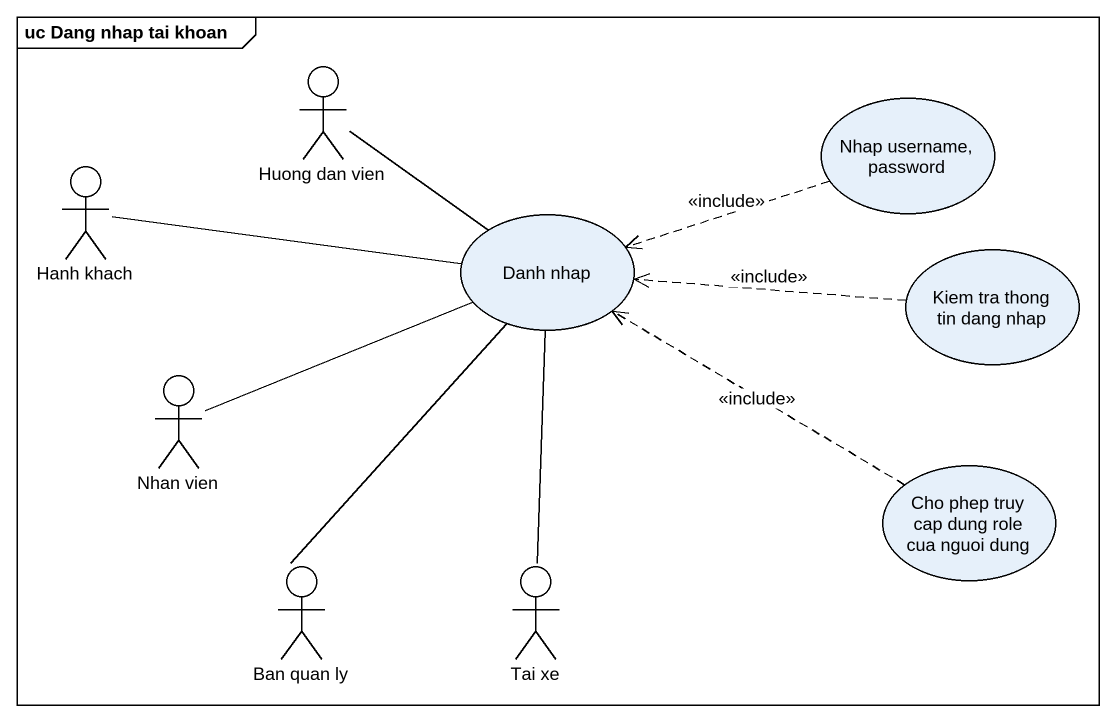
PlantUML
@startuml
mainframe uc Dang nhap tai khoan
actor "Huong dan vien" as Huong_dan_vien
usecase "Nhap username, password" as Nhap_username_password
actor "Hanh khach" as Hanh_khach
usecase "Danh nhap" as Danh_nhap
usecase "Kiem tra thong tin dang nhap" as Kiem_tra_thong_tin_dang_nhap
actor "Nhan vien" as Nhan_vien
usecase "Cho phep truy cap dung role cua nguoi dung" as Cho_phep_truy_cap_dung_role
actor "Ban quan ly" as Ban_quan_ly
actor "Tai xe" as Tai_xe
Huong_dan_vien -- Danh_nhap
Nhap_username_password .left.> Danh_nhap : <<include>>
Hanh_khach -right- Danh_nhap
Kiem_tra_thong_tin_dang_nhap .left.> Danh_nhap : <<include>>
Nhan_vien -right- Danh_nhap
Cho_phep_truy_cap_dung_role .left.> Danh_nhap : <<include>>
Ban_quan_ly -up- Danh_nhap
Tai_xe -up- Danh_nhap
@enduml
